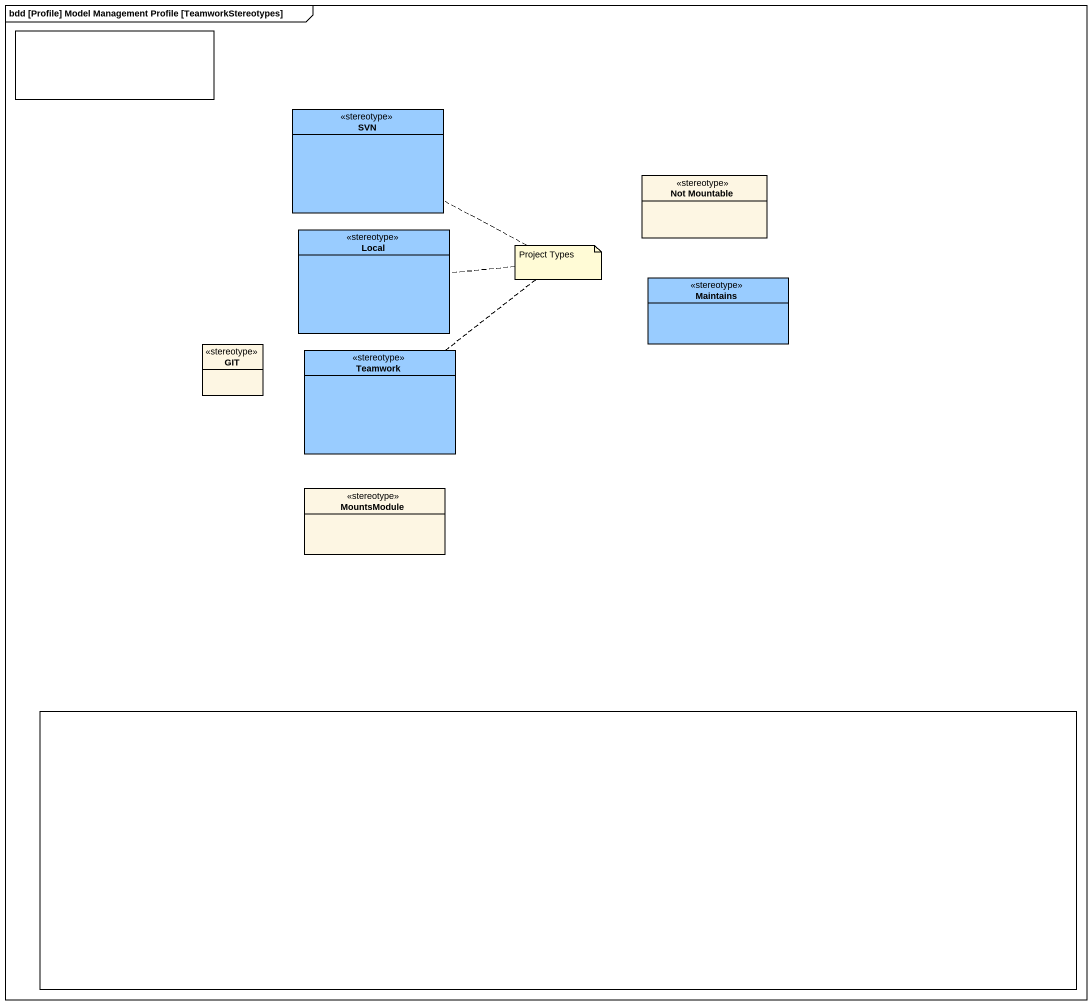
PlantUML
@startuml
mainframe bdd [Profile] Model Management Profile [TeamworkStereotypes]
allowmixing
hide circle
hide empty members
rectangle " " as rectangle1
class SVN <<stereotype>> #99CCFF
class "Not Mountable" as Not_Mountable <<stereotype>>
class Local <<stereotype>> #99CCFF
class Maintains <<stereotype>> #99CCFF
class GIT <<stereotype>>
class Teamwork <<stereotype>> #99CCFF
class MountsModule <<stereotype>>
rectangle " " as rectangle2
note as N1
  Project Types
end note
N1 .. Teamwork
N1 .. Local
N1 .. SVN
@enduml
